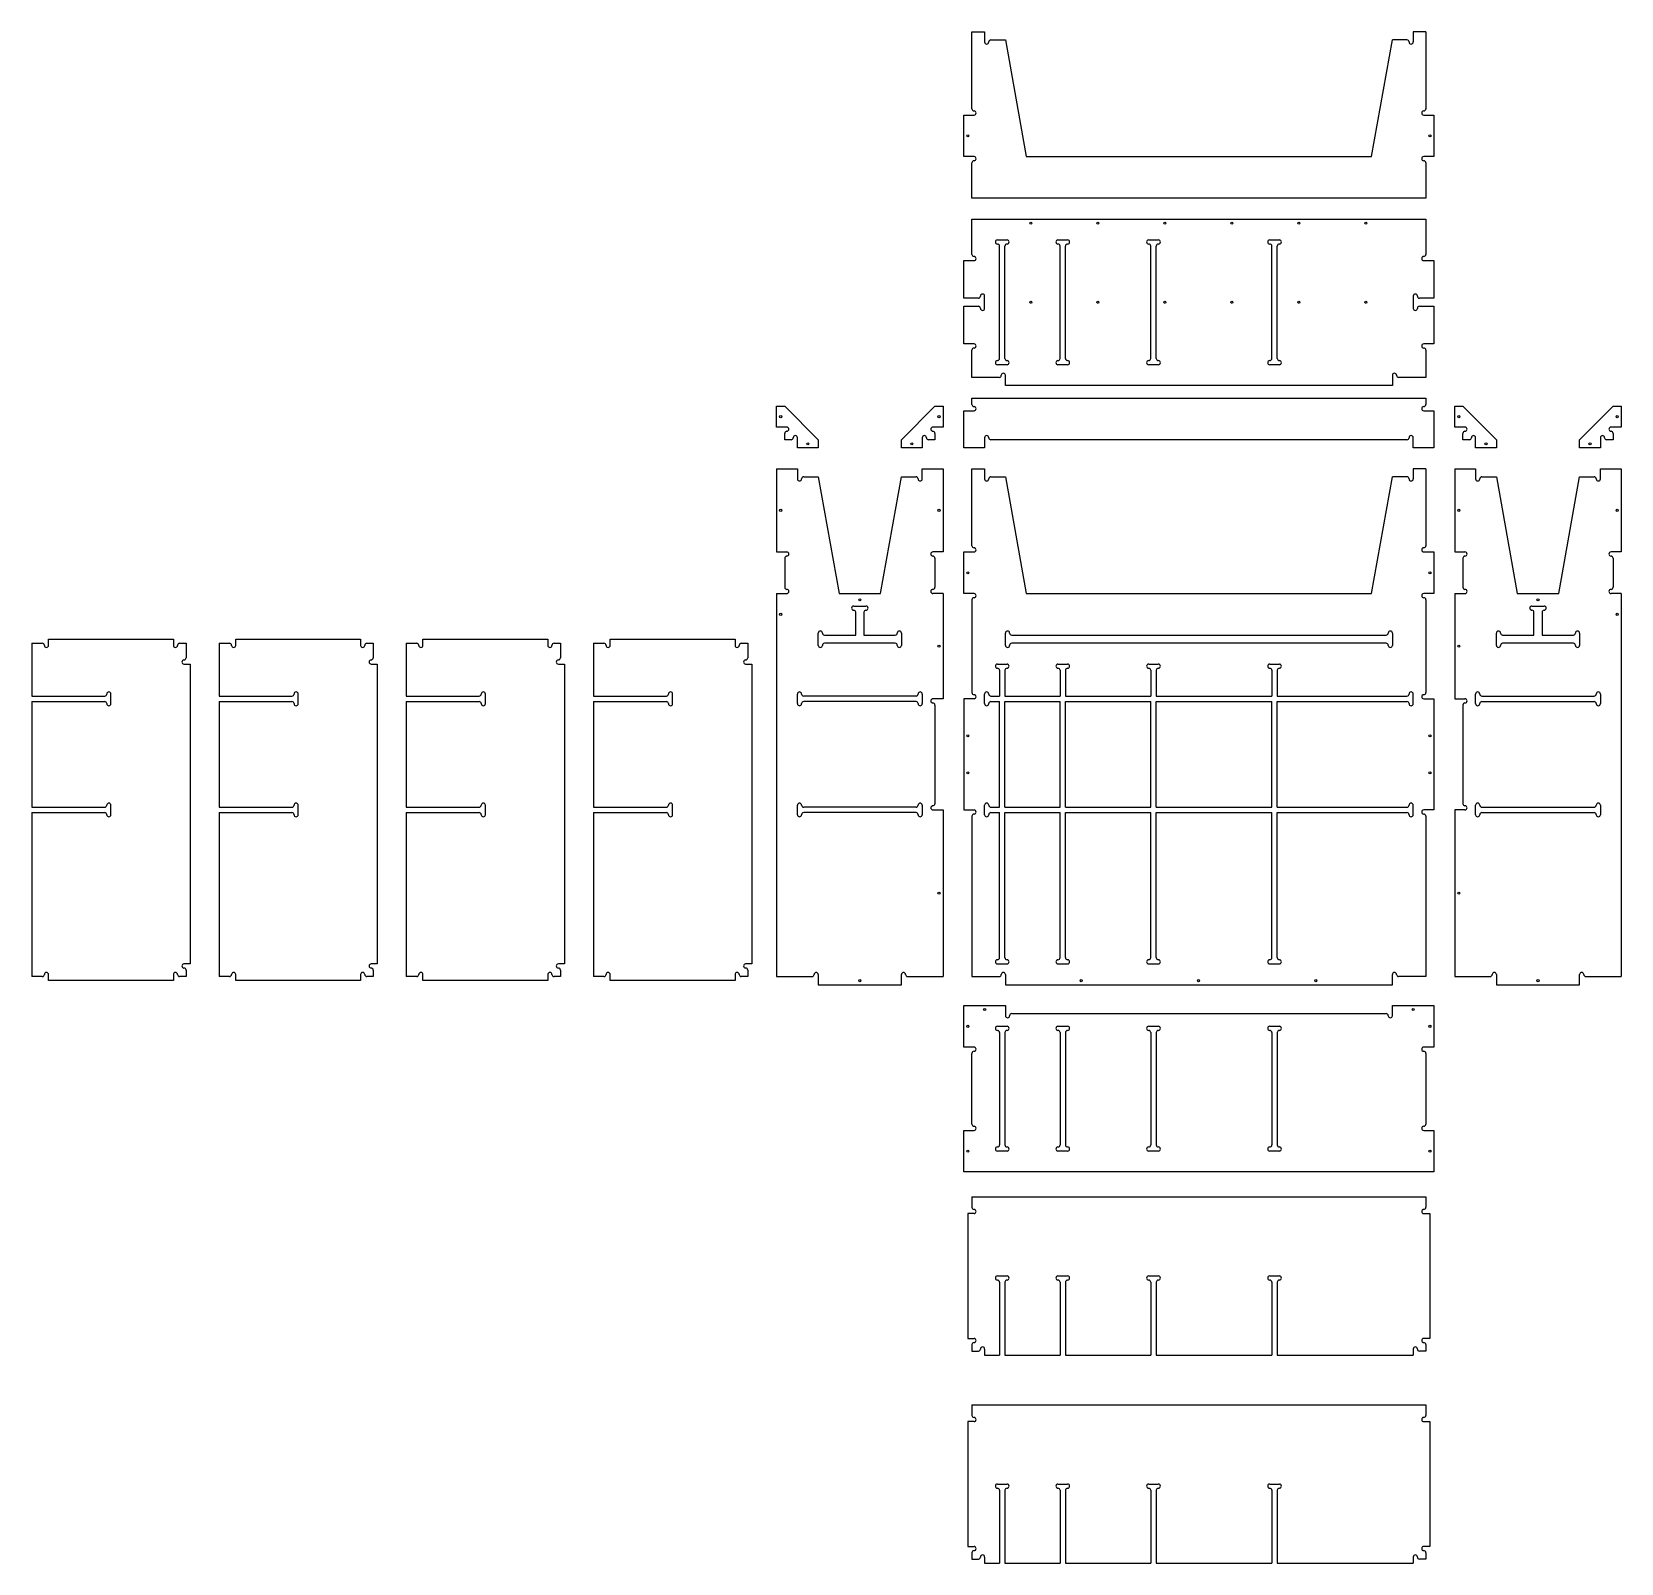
# Model space of a CAD drawing. Header units: metres. Extents: x -2240 to 1580, y -1390 to 2290.
import ezdxf

# ---------------------------------------------------------------- set-up
doc = ezdxf.new("R2010")
doc.units = ezdxf.units.M

msp = doc.modelspace()

# ---------------------------------------------------------------- linework, layer by layer
at = {"layer": 'Dowel Holes'}
for centre in [(9.75, 2040), (1120.25, 2040), (161, 1830.25), (322, 1830.25), (483, 1830.25), (644, 1830.25), (805, 1830.25), (966, 1830.25), (161, 1640), (322, 1640), (483, 1640), (644, 1640), (805, 1640), (966, 1640), (-440.25, 1365), (-59.75, 1365), (1189.75, 1365), (1570.25, 1365), (-375, 1299.75), (-125, 1299.75), (1255, 1299.75), (1505, 1299.75), (-440.25, 1140), (-59.75, 1140), (1189.75, 1140), (1570.25, 1140), (9.75, 990), (1120.25, 990), (-250, 925), (1380, 925), (-440.25, 890), (1570.25, 890), (-59.75, 813.5), (1189.75, 813.5), (9.75, 598), (1120.25, 598), (9.75, 509), (1120.25, 509), (-59.75, 219.75), (1189.75, 219.75), (-250, 9.75), (282, 9.75), (564, 9.75), (846, 9.75), (1380, 9.75), (50, -59.75), (1080, -59.75), (9.75, -100), (1120.25, -100), (9.75, -400), (1120.25, -400)]:
    msp.add_circle(centre, 2.5, dxfattribs=at)
at = {"layer": 'Inside Cut'}
for p, q in [((-264.75, 910), (-235.25, 910)), ((-259.75, 840), (-259.75, 895)), ((-240.25, 895), (-240.25, 840)), ((1365.25, 910), (1394.75, 910)), ((1370.25, 840), (1370.25, 895)), ((1389.75, 895), (1389.75, 840)), ((-350, 815.5), (-350, 845)), ((-150, 845), (-150, 815.5)), ((100, 815.5), (100, 845)), ((1030, 845), (1030, 815.5)), ((1280, 815.5), (1280, 845)), ((1480, 845), (1480, 815.5)), ((-335, 840), (-259.75, 840)), ((-165, 820.5), (-335, 820.5)), ((-240.25, 840), (-165, 840)), ((115, 840), (1015, 840)), ((1015, 820.5), (115, 820.5)), ((1295, 840), (1370.25, 840)), ((1465, 820.5), (1295, 820.5)), ((1389.75, 840), (1465, 840))]:
    msp.add_line(p, q, dxfattribs=at)
for centre, start, end in [((-264.75, 905), 90, 270), ((-264.75, 895), 0, 90), ((-235.25, 895), 90, 180), ((-235.25, 905), -90, 90), ((1365.25, 905), 90, 270), ((1365.25, 895), 0, 90), ((1394.75, 895), 90, 180), ((1394.75, 905), -90, 90), ((-345, 845), 0, 180), ((-335, 845), 180, 270), ((-165, 845), -90, 0), ((-155, 845), 0, 180), ((105, 845), 0, 180), ((115, 845), 180, 270), ((1015, 845), -90, 0), ((1025, 845), 0, 180), ((1285, 845), 0, 180), ((1295, 845), 180, 270), ((1465, 845), -90, 0), ((1475, 845), 0, 180), ((-345, 815.5), 180, 360), ((-335, 815.5), 90, 180), ((-165, 815.5), 0, 90), ((-155, 815.5), 180, 360), ((105, 815.5), 180, 360), ((115, 815.5), 90, 180), ((1015, 815.5), 0, 90), ((1025, 815.5), 180, 360), ((1285, 815.5), 180, 360), ((1295, 815.5), 90, 180), ((1465, 815.5), 0, 90), ((1475, 815.5), 180, 360)]:
    msp.add_arc(centre, 5, start, end, dxfattribs=at)
at = {"layer": 'Outside Cut'}
for p, q in [((19.5, 2105), (19.5, 2290)), ((19.5, 2290), (50, 2290)), ((50, 2290), (50, 2265.5)), ((65, 2270.5), (100, 2270.5)), ((100, 2270.5), (150, 1990)), ((980, 1990), (1030, 2270.5)), ((1065, 2270.5), (1030, 2270.5)), ((1080, 2290), (1080, 2265.5)), ((1110.5, 2290), (1080, 2290)), ((1110.5, 2290), (1110.5, 2105)), ((0, 1990), (0, 2090)), ((0, 2090), (24.5, 2090)), ((1105.5, 2090), (1130, 2090)), ((1130, 2090), (1130, 1990)), ((24.5, 1990), (0, 1990)), ((150, 1990), (980, 1990)), ((1130, 1990), (1105.5, 1990)), ((19.5, 1890), (19.5, 1975)), ((1110.5, 1975), (1110.5, 1890)), ((1110.5, 1890), (19.5, 1890)), ((19.5, 1755), (19.5, 1840)), ((19.5, 1840), (1110.5, 1840)), ((1110.5, 1840), (1110.5, 1755)), ((0, 1649.75), (0, 1740)), ((0, 1740), (24.5, 1740)), ((1105.5, 1740), (1130, 1740)), ((1130, 1740), (1130, 1649.75)), ((35, 1649.75), (0, 1649.75)), ((50, 1625.25), (50, 1654.75)), ((1080, 1654.75), (1080, 1625.25)), ((1130, 1649.75), (1095, 1649.75)), ((0, 1540), (0, 1630.25)), ((0, 1630.25), (35, 1630.25)), ((1095, 1630.25), (1130, 1630.25)), ((1130, 1630.25), (1130, 1540)), ((24.5, 1540), (0, 1540)), ((1130, 1540), (1105.5, 1540)), ((19.5, 1459.5), (19.5, 1525)), ((1110.5, 1525), (1110.5, 1459.5)), ((85, 1459.5), (19.5, 1459.5)), ((100, 1440), (100, 1464.5)), ((1030, 1464.5), (1030, 1440)), ((1110.5, 1459.5), (1045, 1459.5)), ((1030, 1440), (100, 1440)), ((-450, 1340), (-450, 1390)), ((-450, 1390), (-430.5, 1390)), ((-430.5, 1390), (-350, 1309.5)), ((-150, 1309.5), (-69.5, 1390)), ((-69.5, 1390), (-50, 1390)), ((-50, 1390), (-50, 1340)), ((0, 1290), (0, 1379.5)), ((0, 1379.5), (24.5, 1379.5)), ((19.5, 1394.5), (19.5, 1409.5)), ((19.5, 1409.5), (1110.5, 1409.5)), ((1105.5, 1379.5), (1130, 1379.5)), ((1110.5, 1409.5), (1110.5, 1394.5)), ((1130, 1379.5), (1130, 1290)), ((1180, 1340), (1180, 1390)), ((1180, 1390), (1199.5, 1390)), ((1199.5, 1390), (1280, 1309.5)), ((1480, 1309.5), (1560.5, 1390)), ((1560.5, 1390), (1580, 1390)), ((1580, 1390), (1580, 1340)), ((-425.5, 1340), (-450, 1340)), ((-50, 1340), (-74.5, 1340)), ((1204.5, 1340), (1180, 1340)), ((1580, 1340), (1555.5, 1340)), ((-430.5, 1309.5), (-430.5, 1325)), ((-415, 1309.5), (-430.5, 1309.5)), ((-400, 1290), (-400, 1314.5)), ((-350, 1309.5), (-350, 1290)), ((-150, 1290), (-150, 1309.5)), ((-100, 1314.5), (-100, 1290)), ((-69.5, 1309.5), (-85, 1309.5)), ((-69.5, 1325), (-69.5, 1309.5)), ((50, 1314.5), (50, 1290)), ((1065, 1309.5), (65, 1309.5)), ((1080, 1290), (1080, 1314.5)), ((1199.5, 1309.5), (1199.5, 1325)), ((1215, 1309.5), (1199.5, 1309.5)), ((1230, 1290), (1230, 1314.5)), ((1280, 1309.5), (1280, 1290)), ((1480, 1290), (1480, 1309.5)), ((1530, 1314.5), (1530, 1290)), ((1560.5, 1309.5), (1545, 1309.5)), ((1560.5, 1325), (1560.5, 1309.5)), ((-350, 1290), (-400, 1290)), ((-100, 1290), (-150, 1290)), ((50, 1290), (0, 1290)), ((1130, 1290), (1080, 1290)), ((1280, 1290), (1230, 1290)), ((1530, 1290), (1480, 1290)), ((-450, 1240), (-450, 1040)), ((-450, 1240), (-400, 1240)), ((-400, 1240), (-400, 1215.5)), ((-100, 1215.5), (-100, 1240)), ((-100, 1240), (-50, 1240)), ((-50, 1240), (-50, 1040)), ((19.5, 1055), (19.5, 1240)), ((19.5, 1240), (50, 1240)), ((50, 1240), (50, 1215.5)), ((1080, 1240), (1080, 1215.5)), ((1110.5, 1240), (1080, 1240)), ((1110.5, 1240), (1110.5, 1055)), ((1180, 1240), (1180, 1040)), ((1180, 1240), (1230, 1240)), ((1230, 1240), (1230, 1215.5)), ((1530, 1215.5), (1530, 1240)), ((1530, 1240), (1580, 1240)), ((1580, 1240), (1580, 1040)), ((-385, 1220.5), (-350, 1220.5)), ((-350, 1220.5), (-300, 940)), ((-200, 940), (-150, 1220.5)), ((-150, 1220.5), (-115, 1220.5)), ((65, 1220.5), (100, 1220.5)), ((100, 1220.5), (150, 940)), ((980, 940), (1030, 1220.5)), ((1065, 1220.5), (1030, 1220.5)), ((1245, 1220.5), (1280, 1220.5)), ((1280, 1220.5), (1330, 940)), ((1430, 940), (1480, 1220.5)), ((1480, 1220.5), (1515, 1220.5)), ((-450, 1040), (-425.5, 1040)), ((-50, 1040), (-74.5, 1040)), ((0, 940), (0, 1040)), ((0, 1040), (24.5, 1040)), ((1105.5, 1040), (1130, 1040)), ((1130, 1040), (1130, 940)), ((1180, 1040), (1204.5, 1040)), ((1580, 1040), (1555.5, 1040)), ((-430.5, 1025), (-430.5, 955)), ((-69.5, 1025), (-69.5, 955)), ((1199.5, 1025), (1199.5, 955)), ((1560.5, 1025), (1560.5, 955)), ((-450, 940), (-425.5, 940)), ((-450, 940), (-450, 19.5)), ((-300, 940), (-200, 940)), ((-50, 940), (-74.5, 940)), ((-50, 940), (-50, 687)), ((24.5, 940), (0, 940)), ((19.5, 925), (19.5, 702)), ((150, 940), (980, 940)), ((1130, 940), (1105.5, 940)), ((1110.5, 925), (1110.5, 702)), ((1180, 940), (1204.5, 940)), ((1180, 940), (1180, 687)), ((1330, 940), (1430, 940)), ((1580, 940), (1555.5, 940)), ((1580, 940), (1580, 19.5)), ((-2240.25, 820.5), (-2215, 820.5)), ((-2240.25, 820.5), (-2240.25, 693.5)), ((-2200, 815.5), (-2200, 830.25)), ((-2200, 830.25), (-1900, 830.25)), ((-1900, 830.25), (-1900, 815.5)), ((-1885, 820.5), (-1869.5, 820.5)), ((-1869.5, 820.5), (-1869.5, 785.5)), ((-1790.25, 820.5), (-1765, 820.5)), ((-1790.25, 820.5), (-1790.25, 693.5)), ((-1750, 815.5), (-1750, 830.25)), ((-1750, 830.25), (-1450, 830.25)), ((-1450, 830.25), (-1450, 815.5)), ((-1435, 820.5), (-1419.5, 820.5)), ((-1419.5, 820.5), (-1419.5, 785.5)), ((-1340.25, 820.5), (-1315, 820.5)), ((-1340.25, 820.5), (-1340.25, 693.5)), ((-1300, 815.5), (-1300, 830.25)), ((-1300, 830.25), (-1000, 830.25)), ((-1000, 830.25), (-1000, 815.5)), ((-985, 820.5), (-969.5, 820.5)), ((-969.5, 820.5), (-969.5, 785.5)), ((-890.25, 820.5), (-865, 820.5)), ((-890.25, 820.5), (-890.25, 693.5)), ((-850, 815.5), (-850, 830.25)), ((-850, 830.25), (-550, 830.25)), ((-550, 830.25), (-550, 815.5)), ((-535, 820.5), (-519.5, 820.5)), ((-519.5, 820.5), (-519.5, 785.5)), ((-1874.5, 770.5), (-1859.75, 770.5)), ((-1859.75, 770.5), (-1859.75, 50)), ((-1424.5, 770.5), (-1409.75, 770.5)), ((-1409.75, 770.5), (-1409.75, 50)), ((-974.5, 770.5), (-959.75, 770.5)), ((-959.75, 770.5), (-959.75, 50)), ((-524.5, 770.5), (-509.75, 770.5)), ((-509.75, 770.5), (-509.75, 50)), ((-2240.25, 693.5), (-2065, 693.5)), ((-2050, 675.5), (-2050, 698.5)), ((-1790.25, 693.5), (-1615, 693.5)), ((-1600, 675.5), (-1600, 698.5)), ((-1340.25, 693.5), (-1165, 693.5)), ((-1150, 675.5), (-1150, 698.5)), ((-890.25, 693.5), (-715, 693.5)), ((-700, 675.5), (-700, 698.5)), ((-2240.25, 680.5), (-2065, 680.5)), ((-2240.25, 680.5), (-2240.25, 426.5)), ((-1790.25, 680.5), (-1615, 680.5)), ((-1790.25, 680.5), (-1790.25, 426.5)), ((-1340.25, 680.5), (-1165, 680.5)), ((-1340.25, 680.5), (-1340.25, 426.5)), ((-890.25, 680.5), (-715, 680.5)), ((-890.25, 680.5), (-890.25, 426.5)), ((-50, 687), (-74.5, 687)), ((-69.5, 672), (-69.5, 435)), ((24.5, 687), (0, 687)), ((0, 687), (0, 420)), ((1105.5, 687), (1130, 687)), ((1130, 687), (1130, 420)), ((1180, 687), (1204.5, 687)), ((1199.5, 672), (1199.5, 435)), ((-2240.25, 426.5), (-2065, 426.5)), ((-2050, 408.5), (-2050, 431.5)), ((-1790.25, 426.5), (-1615, 426.5)), ((-1600, 408.5), (-1600, 431.5)), ((-1340.25, 426.5), (-1165, 426.5)), ((-1150, 408.5), (-1150, 431.5)), ((-890.25, 426.5), (-715, 426.5)), ((-700, 408.5), (-700, 431.5)), ((-2240.25, 413.5), (-2065, 413.5)), ((-2240.25, 413.5), (-2240.25, 19.5)), ((-1790.25, 413.5), (-1615, 413.5)), ((-1790.25, 413.5), (-1790.25, 19.5)), ((-1340.25, 413.5), (-1165, 413.5)), ((-1340.25, 413.5), (-1340.25, 19.5)), ((-890.25, 413.5), (-715, 413.5)), ((-890.25, 413.5), (-890.25, 19.5)), ((-74.5, 420), (-50, 420)), ((-50, 420), (-50, 19.5)), ((0, 420), (24.5, 420)), ((19.5, 405), (19.5, 19.5)), ((1130, 420), (1105.5, 420)), ((1110.5, 405), (1110.5, 19.5)), ((1204.5, 420), (1180, 420)), ((1180, 420), (1180, 19.5)), ((-1859.75, 50), (-1874.5, 50)), ((-1409.75, 50), (-1424.5, 50)), ((-959.75, 50), (-974.5, 50)), ((-509.75, 50), (-524.5, 50)), ((-2215, 19.5), (-2240.25, 19.5)), ((-2200, 9.75), (-2200, 24.5)), ((-1900, 9.75), (-2200, 9.75)), ((-1900, 24.5), (-1900, 9.75)), ((-1869.5, 19.5), (-1885, 19.5)), ((-1869.5, 35), (-1869.5, 19.5)), ((-1765, 19.5), (-1790.25, 19.5)), ((-1750, 9.75), (-1750, 24.5)), ((-1450, 9.75), (-1750, 9.75)), ((-1450, 24.5), (-1450, 9.75)), ((-1419.5, 19.5), (-1435, 19.5)), ((-1419.5, 35), (-1419.5, 19.5)), ((-1315, 19.5), (-1340.25, 19.5)), ((-1300, 9.75), (-1300, 24.5)), ((-1000, 9.75), (-1300, 9.75)), ((-1000, 24.5), (-1000, 9.75)), ((-969.5, 19.5), (-985, 19.5)), ((-969.5, 35), (-969.5, 19.5)), ((-865, 19.5), (-890.25, 19.5)), ((-850, 9.75), (-850, 24.5)), ((-550, 9.75), (-850, 9.75)), ((-550, 24.5), (-550, 9.75)), ((-519.5, 19.5), (-535, 19.5)), ((-519.5, 35), (-519.5, 19.5)), ((-450, 19.5), (-365, 19.5)), ((-350, 24.5), (-350, 0)), ((-350, 0), (-150, 0)), ((-150, 0), (-150, 24.5)), ((-135, 19.5), (-50, 19.5)), ((19.5, 19.5), (85, 19.5)), ((100, 24.5), (100, 0)), ((100, 0), (1030, 0)), ((1030, 0), (1030, 24.5)), ((1110.5, 19.5), (1045, 19.5)), ((1180, 19.5), (1265, 19.5)), ((1280, 24.5), (1280, 0)), ((1280, 0), (1480, 0)), ((1480, 0), (1480, 24.5)), ((1495, 19.5), (1580, 19.5)), ((0, -50), (100, -50)), ((0, -150), (0, -50)), ((100, -50), (100, -74.5)), ((115, -69.5), (1015, -69.5)), ((1030, -74.5), (1030, -50)), ((1030, -50), (1130, -50)), ((1130, -50), (1130, -150)), ((24.5, -150), (0, -150)), ((1130, -150), (1105.5, -150)), ((19.5, -335), (19.5, -165)), ((1110.5, -165), (1110.5, -335)), ((0, -450), (0, -350)), ((0, -350), (24.5, -350)), ((1105.5, -350), (1130, -350)), ((1130, -350), (1130, -450)), ((1130, -450), (0, -450)), ((19.5, -509.75), (1110.5, -509.75)), ((19.5, -509.75), (19.5, -535)), ((1110.5, -509.75), (1110.5, -535)), ((24.5, -550), (9.75, -550)), ((9.75, -550), (9.75, -850)), ((1105.5, -550), (1120.25, -550)), ((1120.25, -550), (1120.25, -850)), ((80.73333, -700), (103.73333, -700)), ((85.73333, -715), (85.73333, -890.25)), ((98.73333, -715), (98.73333, -890.25)), ((226.19998, -700), (249.19998, -700)), ((231.19998, -715), (231.19998, -890.25)), ((244.19998, -715), (244.19998, -890.25)), ((444.39996, -700), (467.39996, -700)), ((449.39996, -715), (449.39996, -890.25)), ((462.39996, -715), (462.39996, -890.25)), ((735.3333, -700), (758.3333, -700)), ((740.3333, -715), (740.3333, -890.25)), ((753.3333, -715), (753.3333, -890.25)), ((9.75, -850), (24.5, -850)), ((19.5, -865), (19.5, -880.5)), ((50, -875.5), (50, -890.25)), ((1080, -875.5), (1080, -890.25)), ((1120.25, -850), (1105.5, -850)), ((1110.5, -865), (1110.5, -880.5)), ((19.5, -880.5), (35, -880.5)), ((50, -890.25), (85.73333, -890.25)), ((98.73333, -890.25), (231.19998, -890.25)), ((244.19998, -890.25), (449.39996, -890.25)), ((462.39996, -890.25), (740.3333, -890.25)), ((753.3333, -890.25), (1080, -890.25)), ((1110.5, -880.5), (1095, -880.5)), ((19.5, -1009.75), (1110.5, -1009.75)), ((19.5, -1009.75), (19.5, -1035)), ((1110.5, -1009.75), (1110.5, -1035)), ((24.5, -1050), (9.75, -1050)), ((9.75, -1050), (9.75, -1350)), ((1105.5, -1050), (1120.25, -1050)), ((1120.25, -1050), (1120.25, -1350)), ((80.73333, -1200), (103.73333, -1200)), ((85.73333, -1215), (85.73333, -1390.25)), ((98.73333, -1215), (98.73333, -1390.25)), ((226.19998, -1200), (249.19998, -1200)), ((231.19998, -1215), (231.19998, -1390.25)), ((244.19998, -1215), (244.19998, -1390.25)), ((444.39996, -1200), (467.39996, -1200)), ((449.39996, -1215), (449.39996, -1390.25)), ((462.39996, -1215), (462.39996, -1390.25)), ((735.3333, -1200), (758.3333, -1200)), ((740.3333, -1215), (740.3333, -1390.25)), ((753.3333, -1215), (753.3333, -1390.25)), ((9.75, -1350), (24.5, -1350)), ((19.5, -1365), (19.5, -1380.5)), ((1120.25, -1350), (1105.5, -1350)), ((1110.5, -1365), (1110.5, -1380.5)), ((19.5, -1380.5), (35, -1380.5)), ((50, -1375.5), (50, -1390.25)), ((50, -1390.25), (85.73333, -1390.25)), ((98.73333, -1390.25), (231.19998, -1390.25)), ((244.19998, -1390.25), (449.39996, -1390.25)), ((462.39996, -1390.25), (740.3333, -1390.25)), ((753.3333, -1390.25), (1080, -1390.25)), ((1080, -1375.5), (1080, -1390.25)), ((1110.5, -1380.5), (1095, -1380.5))]:
    msp.add_line(p, q, dxfattribs=at)
for centre, start, end in [((55, 2265.5), 180, 360), ((65, 2265.5), 90, 180), ((1065, 2265.5), 0, 90), ((1075, 2265.5), 180, 360), ((24.5, 2105), 180, 270), ((1105.5, 2105), -90, 0), ((24.5, 2095), -90, 90), ((1105.5, 2095), 90, 270), ((24.5, 1985), -90, 90), ((1105.5, 1985), 90, 270), ((24.5, 1975), 90, 180), ((1105.5, 1975), 0, 90), ((24.5, 1755), 180, 270), ((24.5, 1745), -90, 90), ((1105.5, 1745), 90, 270), ((1105.5, 1755), -90, 0), ((35, 1654.75), -90, 0), ((45, 1654.75), 0, 180), ((1085, 1654.75), 0, 180), ((1095, 1654.75), 180, 270), ((35, 1625.25), 0, 90), ((45, 1625.25), 180, 360), ((1085, 1625.25), 180, 360), ((1095, 1625.25), 90, 180), ((24.5, 1525), 90, 180), ((24.5, 1535), -90, 90), ((1105.5, 1535), 90, 270), ((1105.5, 1525), 0, 90), ((85, 1464.5), -90, 0), ((95, 1464.5), 0, 180), ((1035, 1464.5), 0, 180), ((1045, 1464.5), 180, 270), ((24.5, 1394.5), 180, 270), ((24.5, 1384.5), -90, 90), ((1105.5, 1384.5), 90, 270), ((1105.5, 1394.5), -90, 0), ((-425.5, 1335), 270, 450), ((-74.5, 1335), 90, 270), ((1204.5, 1335), 270, 450), ((1555.5, 1335), 90, 270), ((-425.5, 1325), 90, 180), ((-415, 1314.5), 270, 360), ((-405, 1314.5), 0, 180), ((-95, 1314.5), 360, 540), ((-85, 1314.5), 180, 270), ((-74.5, 1325), 360, 450), ((55, 1314.5), 0, 180), ((65, 1314.5), 180, 270), ((1065, 1314.5), -90, 0), ((1075, 1314.5), 0, 180), ((1204.5, 1325), 90, 180), ((1215, 1314.5), 270, 360), ((1225, 1314.5), 0, 180), ((1535, 1314.5), 360, 540), ((1545, 1314.5), 180, 270), ((1555.5, 1325), 360, 450), ((-395, 1215.5), 180, 360), ((-385, 1215.5), 90, 180), ((-115, 1215.5), 0, 90), ((-105, 1215.5), 180, 360), ((55, 1215.5), 180, 360), ((65, 1215.5), 90, 180), ((1065, 1215.5), 0, 90), ((1075, 1215.5), 180, 360), ((1235, 1215.5), 180, 360), ((1245, 1215.5), 90, 180), ((1515, 1215.5), 0, 90), ((1525, 1215.5), 180, 360), ((-425.5, 1035), -90, 90), ((-74.5, 1035), 90, 270), ((24.5, 1055), 180, 270), ((24.5, 1045), -90, 90), ((1105.5, 1045), 90, 270), ((1105.5, 1055), -90, 0), ((1204.5, 1035), -90, 90), ((1555.5, 1035), 90, 270), ((-425.5, 1025), 90, 180), ((-74.5, 1025), 0, 90), ((1204.5, 1025), 90, 180), ((1555.5, 1025), 0, 90), ((-425.5, 955), 180, 270), ((-425.5, 945), -90, 90), ((-74.5, 945), 90, 270), ((-74.5, 955), -90, 0), ((24.5, 925), 90, 180), ((24.5, 935), -90, 90), ((1105.5, 935), 90, 270), ((1105.5, 925), 0, 90), ((1204.5, 955), 180, 270), ((1204.5, 945), -90, 90), ((1555.5, 945), 90, 270), ((1555.5, 955), -90, 0), ((-2215, 815.5), 0, 90), ((-2205, 815.5), 180, 360), ((-1895, 815.5), 180, 360), ((-1885, 815.5), 90, 180), ((-1765, 815.5), 0, 90), ((-1755, 815.5), 180, 360), ((-1445, 815.5), 180, 360), ((-1435, 815.5), 90, 180), ((-1315, 815.5), 0, 90), ((-1305, 815.5), 180, 360), ((-995, 815.5), 180, 360), ((-985, 815.5), 90, 180), ((-865, 815.5), 0, 90), ((-855, 815.5), 180, 360), ((-545, 815.5), 180, 360), ((-535, 815.5), 90, 180), ((-1874.5, 775.5), 90, 270), ((-1874.5, 785.5), -90, 0), ((-1424.5, 775.5), 90, 270), ((-1424.5, 785.5), -90, 0), ((-974.5, 775.5), 90, 270), ((-974.5, 785.5), -90, 0), ((-524.5, 775.5), 90, 270), ((-524.5, 785.5), -90, 0), ((-2065, 698.5), -90, 0), ((-2055, 698.5), 0, 180), ((-1615, 698.5), -90, 0), ((-1605, 698.5), 0, 180), ((-1165, 698.5), -90, 0), ((-1155, 698.5), 0, 180), ((-715, 698.5), -90, 0), ((-705, 698.5), 0, 180), ((24.5, 702), 180, 270), ((24.5, 692), -90, 90), ((1105.5, 692), 90, 270), ((1105.5, 702), -90, 0), ((-2065, 675.5), 0, 90), ((-2055, 675.5), 180, 360), ((-1615, 675.5), 0, 90), ((-1605, 675.5), 180, 360), ((-1165, 675.5), 0, 90), ((-1155, 675.5), 180, 360), ((-715, 675.5), 0, 90), ((-705, 675.5), 180, 360), ((-74.5, 682), 90, 270), ((-74.5, 672), 0, 90), ((1204.5, 672), 90, 180), ((1204.5, 682), -90, 90), ((-2065, 431.5), -90, 0), ((-2055, 431.5), 0, 180), ((-1615, 431.5), -90, 0), ((-1605, 431.5), 0, 180), ((-1165, 431.5), -90, 0), ((-1155, 431.5), 0, 180), ((-715, 431.5), -90, 0), ((-705, 431.5), 0, 180), ((-74.5, 425), 90, 270), ((-74.5, 435), -90, 0), ((1204.5, 435), 180, 270), ((1204.5, 425), -90, 90), ((-2065, 408.5), 0, 90), ((-2055, 408.5), 180, 360), ((-1615, 408.5), 0, 90), ((-1605, 408.5), 180, 360), ((-1165, 408.5), 0, 90), ((-1155, 408.5), 180, 360), ((-715, 408.5), 0, 90), ((-705, 408.5), 180, 360), ((24.5, 405), 90, 180), ((24.5, 415), -90, 90), ((1105.5, 415), 90, 270), ((1105.5, 405), 0, 90), ((-1874.5, 45), 90, 270), ((-1874.5, 35), 0, 90), ((-1424.5, 45), 90, 270), ((-1424.5, 35), 0, 90), ((-974.5, 45), 90, 270), ((-974.5, 35), 0, 90), ((-524.5, 45), 90, 270), ((-524.5, 35), 0, 90), ((-2215, 24.5), -90, 0), ((-2205, 24.5), 0, 180), ((-1895, 24.5), 0, 180), ((-1885, 24.5), 180, 270), ((-1765, 24.5), -90, 0), ((-1755, 24.5), 0, 180), ((-1445, 24.5), 0, 180), ((-1435, 24.5), 180, 270), ((-1315, 24.5), -90, 0), ((-1305, 24.5), 0, 180), ((-995, 24.5), 0, 180), ((-985, 24.5), 180, 270), ((-865, 24.5), -90, 0), ((-855, 24.5), 0, 180), ((-545, 24.5), 0, 180), ((-535, 24.5), 180, 270), ((-365, 24.5), -90, 0), ((-355, 24.5), 0, 180), ((-145, 24.5), 0, 180), ((-135, 24.5), 180, 270), ((85, 24.5), -90, 0), ((95, 24.5), 0, 180), ((1035, 24.5), 0, 180), ((1045, 24.5), 180, 270), ((1265, 24.5), -90, 0), ((1275, 24.5), 0, 180), ((1485, 24.5), 0, 180), ((1495, 24.5), 180, 270), ((105, -74.5), 180, 360), ((115, -74.5), 90, 180), ((1015, -74.5), 0, 90), ((1025, -74.5), 180, 360), ((24.5, -155), -90, 90), ((1105.5, -155), 90, 270), ((24.5, -165), 90, 180), ((1105.5, -165), 0, 90), ((24.5, -335), 180, 270), ((24.5, -345), -90, 90), ((1105.5, -345), 90, 270), ((1105.5, -335), -90, 0), ((24.5, -535), 180, 270), ((24.5, -545), -90, 90), ((1105.5, -545), 90, 270), ((1105.5, -535), -90, 0), ((80.73333, -705), 90, 270), ((80.73333, -715), 0, 90), ((103.73333, -715), 90, 180), ((103.73333, -705), -90, 90), ((226.19998, -705), 90, 270), ((226.19998, -715), 0, 90), ((249.19998, -715), 90, 180), ((249.19998, -705), -90, 90), ((444.39996, -705), 90, 270), ((444.39996, -715), 0, 90), ((467.39996, -715), 90, 180), ((467.39996, -705), -90, 90), ((735.3333, -705), 90, 270), ((735.3333, -715), 0, 90), ((758.3333, -715), 90, 180), ((758.3333, -705), -90, 90), ((24.5, -865), 90, 180), ((24.5, -855), -90, 90), ((35, -875.5), -90, 0), ((45, -875.5), 0, 180), ((1085, -875.5), 0, 180), ((1095, -875.5), 180, 270), ((1105.5, -855), 90, 270), ((1105.5, -865), 0, 90), ((24.5, -1035), 180, 270), ((24.5, -1045), -90, 90), ((1105.5, -1045), 90, 270), ((1105.5, -1035), -90, 0), ((80.73333, -1205), 90, 270), ((80.73333, -1215), 0, 90), ((103.73333, -1215), 90, 180), ((103.73333, -1205), -90, 90), ((226.19998, -1205), 90, 270), ((226.19998, -1215), 0, 90), ((249.19998, -1215), 90, 180), ((249.19998, -1205), -90, 90), ((444.39996, -1205), 90, 270), ((444.39996, -1215), 0, 90), ((467.39996, -1215), 90, 180), ((467.39996, -1205), -90, 90), ((735.3333, -1205), 90, 270), ((735.3333, -1215), 0, 90), ((758.3333, -1215), 90, 180), ((758.3333, -1205), -90, 90), ((24.5, -1365), 90, 180), ((24.5, -1355), -90, 90), ((45, -1375.5), 0, 180), ((1085, -1375.5), 0, 180), ((1105.5, -1355), 90, 270), ((1105.5, -1365), 0, 90), ((35, -1375.5), -90, 0), ((1095, -1375.5), 180, 270)]:
    msp.add_arc(centre, 5, start, end, dxfattribs=at)
at = {"layer": 'Pocket Cut'}
for p, q in [((80.73333, 1790), (103.73333, 1790)), ((85.73333, 1505), (85.73333, 1775)), ((98.73333, 1505), (98.73333, 1775)), ((226.19998, 1790), (249.19998, 1790)), ((231.19998, 1505), (231.19998, 1775)), ((244.19998, 1505), (244.19998, 1775)), ((444.39996, 1790), (467.39996, 1790)), ((449.39996, 1505), (449.39996, 1775)), ((462.39996, 1505), (462.39996, 1775)), ((735.3333, 1790), (758.3333, 1790)), ((740.3333, 1505), (740.3333, 1775)), ((753.3333, 1505), (753.3333, 1775)), ((103.73333, 1490), (80.73333, 1490)), ((249.19998, 1490), (226.19998, 1490)), ((467.39996, 1490), (444.39996, 1490)), ((758.3333, 1490), (735.3333, 1490)), ((80.73333, 770.5), (103.73333, 770.5)), ((226.19998, 770.5), (249.19998, 770.5)), ((444.39996, 770.5), (467.39996, 770.5)), ((735.3333, 770.5), (758.3333, 770.5)), ((85.73333, 755.5), (85.73333, 693.5)), ((98.73333, 755.5), (98.73333, 693.5)), ((231.19998, 755.5), (231.19998, 693.5)), ((244.19998, 755.5), (244.19998, 693.5)), ((449.39996, 755.5), (449.39996, 693.5)), ((462.39996, 755.5), (462.39996, 693.5)), ((740.3333, 755.5), (740.3333, 693.5)), ((753.3333, 755.5), (753.3333, 693.5)), ((-400, 675.5), (-400, 698.5)), ((-115, 693.5), (-385, 693.5)), ((-100, 698.5), (-100, 675.5)), ((50, 675.5), (50, 698.5)), ((65, 693.5), (85.73333, 693.5)), ((98.73333, 693.5), (231.19998, 693.5)), ((244.19998, 693.5), (449.39996, 693.5)), ((462.39996, 693.5), (740.3333, 693.5)), ((753.3333, 693.5), (1065, 693.5)), ((1080, 675.5), (1080, 698.5)), ((1230, 675.5), (1230, 698.5)), ((1245, 693.5), (1515, 693.5)), ((1530, 698.5), (1530, 675.5)), ((-115, 680.5), (-385, 680.5)), ((65, 680.5), (85.73333, 680.5)), ((85.73333, 426.5), (85.73333, 680.5)), ((98.73333, 680.5), (231.19998, 680.5)), ((98.73333, 426.5), (98.73333, 680.5)), ((231.19998, 426.5), (231.19998, 680.5)), ((244.19998, 680.5), (449.39996, 680.5)), ((244.19998, 426.5), (244.19998, 680.5)), ((449.39996, 426.5), (449.39996, 680.5)), ((462.39996, 680.5), (740.3333, 680.5)), ((462.39996, 426.5), (462.39996, 680.5)), ((740.3333, 426.5), (740.3333, 680.5)), ((753.3333, 680.5), (1065, 680.5)), ((753.3333, 426.5), (753.3333, 680.5)), ((1245, 680.5), (1515, 680.5)), ((-400, 408.5), (-400, 431.5)), ((-115, 426.5), (-385, 426.5)), ((-100, 431.5), (-100, 408.5)), ((50, 408.5), (50, 431.5)), ((65, 426.5), (85.73333, 426.5)), ((98.73333, 426.5), (231.19998, 426.5)), ((244.19998, 426.5), (449.39996, 426.5)), ((462.39996, 426.5), (740.3333, 426.5)), ((753.3333, 426.5), (1065, 426.5)), ((1080, 408.5), (1080, 431.5)), ((1230, 408.5), (1230, 431.5)), ((1245, 426.5), (1515, 426.5)), ((1530, 431.5), (1530, 408.5)), ((-115, 413.5), (-385, 413.5)), ((65, 413.5), (85.73333, 413.5)), ((85.73333, 65), (85.73333, 413.5)), ((98.73333, 413.5), (231.19998, 413.5)), ((98.73333, 65), (98.73333, 413.5)), ((231.19998, 65), (231.19998, 413.5)), ((244.19998, 413.5), (449.39996, 413.5)), ((244.19998, 65), (244.19998, 413.5)), ((449.39996, 65), (449.39996, 413.5)), ((462.39996, 413.5), (740.3333, 413.5)), ((462.39996, 65), (462.39996, 413.5)), ((740.3333, 65), (740.3333, 413.5)), ((753.3333, 413.5), (1065, 413.5)), ((753.3333, 65), (753.3333, 413.5)), ((1245, 413.5), (1515, 413.5)), ((80.73333, 50), (103.73333, 50)), ((226.19998, 50), (249.19998, 50)), ((444.39996, 50), (467.39996, 50)), ((735.3333, 50), (758.3333, 50)), ((80.73333, -100), (103.73333, -100)), ((226.19998, -100), (249.19998, -100)), ((444.39996, -100), (467.39996, -100)), ((735.3333, -100), (758.3333, -100)), ((85.73333, -115), (85.73333, -385)), ((98.73333, -115), (98.73333, -385)), ((231.19998, -115), (231.19998, -385)), ((244.19998, -115), (244.19998, -385)), ((449.39996, -115), (449.39996, -385)), ((462.39996, -115), (462.39996, -385)), ((740.3333, -115), (740.3333, -385)), ((753.3333, -115), (753.3333, -385)), ((103.73333, -400), (80.73333, -400)), ((249.19998, -400), (226.19998, -400)), ((467.39996, -400), (444.39996, -400)), ((758.3333, -400), (735.3333, -400))]:
    msp.add_line(p, q, dxfattribs=at)
for centre, start, end in [((80.73333, 1785), 90, 270), ((80.73333, 1775), 360, 450), ((103.73333, 1775), 90, 180), ((103.73333, 1785), 270, 450), ((226.19998, 1785), 90, 270), ((226.19998, 1775), 360, 450), ((249.19998, 1775), 90, 180), ((249.19998, 1785), 270, 450), ((444.39996, 1785), 90, 270), ((444.39996, 1775), 360, 450), ((467.39996, 1775), 90, 180), ((467.39996, 1785), 270, 450), ((735.3333, 1785), 90, 270), ((735.3333, 1775), 360, 450), ((758.3333, 1775), 90, 180), ((758.3333, 1785), 270, 450), ((80.73333, 1495), 90, 270), ((80.73333, 1505), 270, 360), ((103.73333, 1505), 180, 270), ((103.73333, 1495), 270, 450), ((226.19998, 1495), 90, 270), ((226.19998, 1505), 270, 360), ((249.19998, 1505), 180, 270), ((249.19998, 1495), 270, 450), ((444.39996, 1495), 90, 270), ((444.39996, 1505), 270, 360), ((467.39996, 1505), 180, 270), ((467.39996, 1495), 270, 450), ((735.3333, 1495), 90, 270), ((735.3333, 1505), 270, 360), ((758.3333, 1505), 180, 270), ((758.3333, 1495), 270, 450), ((80.73333, 765.5), 90, 270), ((103.73333, 765.5), -90, 90), ((226.19998, 765.5), 90, 270), ((249.19998, 765.5), -90, 90), ((444.39996, 765.5), 90, 270), ((467.39996, 765.5), -90, 90), ((735.3333, 765.5), 90, 270), ((758.3333, 765.5), -90, 90), ((80.73333, 755.5), 0, 90), ((103.73333, 755.5), 90, 180), ((226.19998, 755.5), 0, 90), ((249.19998, 755.5), 90, 180), ((444.39996, 755.5), 0, 90), ((467.39996, 755.5), 90, 180), ((735.3333, 755.5), 0, 90), ((758.3333, 755.5), 90, 180), ((-395, 698.5), 0, 179.99998), ((-385, 698.5), -180, -90), ((-115, 698.5), -90, 0), ((-105, 698.5), 0, 179.99998), ((55, 698.5), 0, 180), ((65, 698.5), 180, 270), ((1065, 698.5), -90, 0), ((1075, 698.5), 0, 180), ((1235, 698.5), 0, 180), ((1245, 698.5), 180, 270), ((1515, 698.5), 270, 360), ((1525, 698.5), 0, 180), ((-395, 675.5), -180, 0), ((-385, 675.5), 90, 179.99998), ((-115, 675.5), 0, 90), ((-105, 675.5), -180, 0), ((55, 675.5), 180, 360), ((65, 675.5), 90, 180), ((1065, 675.5), 0, 90), ((1075, 675.5), 180, 360), ((1235, 675.5), 180, 360), ((1245, 675.5), 90, 180), ((1515, 675.5), 0, 90), ((1525, 675.5), 180, 360), ((-395, 431.5), 0, 179.99998), ((-385, 431.5), -180, -90), ((-115, 431.5), -90, 0), ((-105, 431.5), 0, 179.99998), ((55, 431.5), 0, 180), ((65, 431.5), 180, 270), ((1065, 431.5), -90, 0), ((1075, 431.5), 0, 180), ((1235, 431.5), 0, 180), ((1245, 431.5), 180, 270), ((1515, 431.5), 270, 360), ((1525, 431.5), 0, 180), ((-395, 408.5), -180, 0), ((-385, 408.5), 90, 179.99998), ((-115, 408.5), 0, 90), ((-105, 408.5), -180, 0), ((55, 408.5), 180, 360), ((65, 408.5), 90, 180), ((1065, 408.5), 0, 90), ((1075, 408.5), 180, 360), ((1235, 408.5), 180, 360), ((1245, 408.5), 90, 180), ((1515, 408.5), 0, 90), ((1525, 408.5), 180, 360), ((80.73333, 55), 90, 270), ((80.73333, 65), -90, 0), ((103.73333, 65), 180, 270), ((103.73333, 55), -90, 90), ((226.19998, 55), 90, 270), ((226.19998, 65), -90, 0), ((249.19998, 65), 180, 270), ((249.19998, 55), -90, 90), ((444.39996, 55), 90, 270), ((444.39996, 65), -90, 0), ((467.39996, 65), 180, 270), ((467.39996, 55), -90, 90), ((735.3333, 55), 90, 270), ((735.3333, 65), -90, 0), ((758.3333, 65), 180, 270), ((758.3333, 55), -90, 90), ((80.73333, -105), 90, 270), ((80.73333, -115), 0, 90), ((103.73333, -115), 90, 180), ((103.73333, -105), -90, 90), ((226.19998, -105), 90, 270), ((226.19998, -115), 0, 90), ((249.19998, -115), 90, 180), ((249.19998, -105), -90, 90), ((444.39996, -105), 90, 270), ((444.39996, -115), 0, 90), ((467.39996, -115), 90, 180), ((467.39996, -105), -90, 90), ((735.3333, -105), 90, 270), ((735.3333, -115), 0, 90), ((758.3333, -115), 90, 180), ((758.3333, -105), -90, 90), ((80.73333, -395), 90, 270), ((80.73333, -385), -90, 0), ((103.73333, -385), 180, 270), ((103.73333, -395), -90, 90), ((226.19998, -395), 90, 270), ((226.19998, -385), -90, 0), ((249.19998, -385), 180, 270), ((249.19998, -395), -90, 90), ((444.39996, -395), 90, 270), ((444.39996, -385), -90, 0), ((467.39996, -385), 180, 270), ((467.39996, -395), -90, 90), ((735.3333, -395), 90, 270), ((735.3333, -385), -90, 0), ((758.3333, -385), 180, 270), ((758.3333, -395), -90, 90)]:
    msp.add_arc(centre, 5, start, end, dxfattribs=at)

doc.saveas('drawing.dxf')
